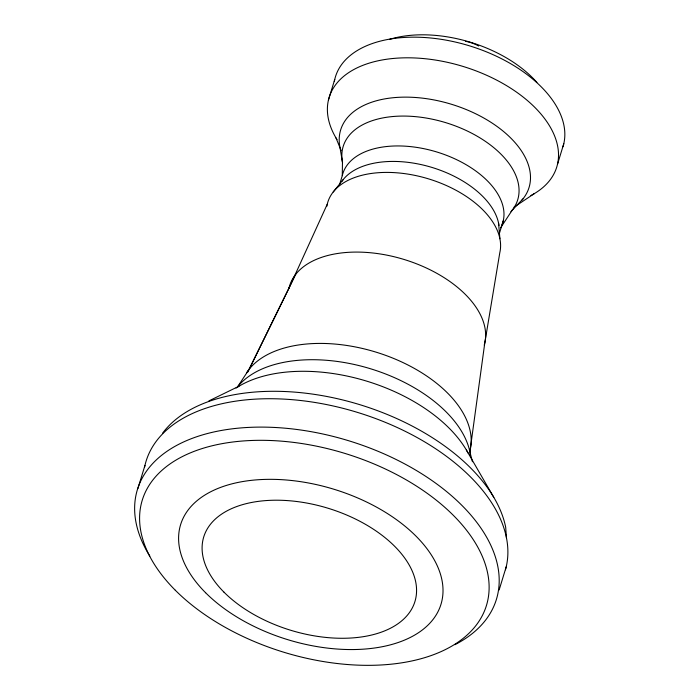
<?xml version="1.0" encoding="UTF-8"?>
<svg xmlns="http://www.w3.org/2000/svg" width="700" height="700" viewBox="0 0 700 700"><rect width="100%" height="100%" fill="white"/><g stroke="black" fill="none" stroke-linecap="round" stroke-linejoin="round"><path stroke-width="1.05" d="M339.447 184.94L342.283 175.648L342.501 159.355M470.085 455.385L470.155 449.951L484.759 343.14L499.809 252.665A89.661 51.809 17 0 0 423.491 177.424A89.661 51.809 17 0 0 326.848 206.299M137.856 488.626L144.952 465.404M328.422 100.082L334.74 79.441M499.468 233.188L503.256 220.806M557.48 164.334L563.789 143.692M499.135 589.977L506.231 566.755M247.809 372.05L288.969 288.216L327.241 204.251M295.733 274.304L249.025 369.425L237.44 387.039A125.09 72.284 17 0 1 365.803 367.377A125.09 72.284 17 0 1 469.989 452.279L472.456 461.729M500.588 227.841L512.181 210.227L523.075 198.765M333.209 191.992L343.123 179.69M514.045 207.148L534.371 193.585M208.898 400.908L238.998 386.216M466.366 449.995L493.806 497.359M336.009 137.944L341.18 150.692M498.601 223.309L499.896 238.752M506.415 537.635L505.698 527.319A183.838 106.234 17 0 0 350.822 402.062A183.838 106.234 17 0 0 162.593 433.204M465.596 41.317A26.058 15.059 17 0 1 478.713 46.008M149.817 556.097A187.714 108.474 17 0 1 220.028 430.71A187.714 108.474 17 0 1 455.201 498.995A187.714 108.474 17 0 1 454.93 644.683M144.515 467.451A187.714 108.474 17 0 1 350.945 410.471A187.714 108.474 17 0 1 505.452 569.791M236.057 388.054A136.412 78.829 17 0 1 361.471 379.61A136.412 78.829 17 0 1 468.073 453.014M246.487 372.977A119.009 68.775 17 0 1 382.541 354.261A119.009 68.775 17 0 1 470.155 449.951M288.969 288.216A101.728 58.783 17 0 1 401.826 258.799A101.728 58.783 17 0 1 484.234 345.109M341.828 181.449A83.632 48.326 17 0 1 428.942 166.548A83.632 48.326 17 0 1 498.969 225.531M342.283 175.648A83.632 48.326 17 0 1 437.168 152.093A83.632 48.326 17 0 1 501.996 224.822M510.948 211.706A91.245 52.727 17 0 0 443.87 122.097A91.245 52.727 17 0 0 342.554 162.645L339.973 147.403A98.49 56.91 17 0 1 449.234 103.609A98.49 56.91 17 0 1 521.832 200.261M337.024 139.615A119.009 68.775 17 0 1 381.299 60.139A119.009 68.775 17 0 1 530.303 103.084A119.009 68.775 17 0 1 530.924 195.51M334.32 81.506A119.009 68.775 17 0 1 465.666 44.704A119.009 68.775 17 0 1 562.957 146.746M389.515 39.384A102.655 59.325 17 0 1 536.909 82.451M224.017 592.2A110.425 63.805 17 0 0 408.249 614.154A110.425 63.805 17 0 0 295.75 501.384A110.425 63.805 17 0 0 224.017 592.2M205.607 592.742A136.141 78.671 17 0 0 432.757 619.815A136.141 78.671 17 0 0 294.053 480.778A136.141 78.671 17 0 0 205.607 592.742M175.298 590.231A179.961 103.994 17 0 0 475.562 626.019A179.961 103.994 17 0 0 292.206 442.225A179.961 103.994 17 0 0 175.298 590.231"/></g></svg>
